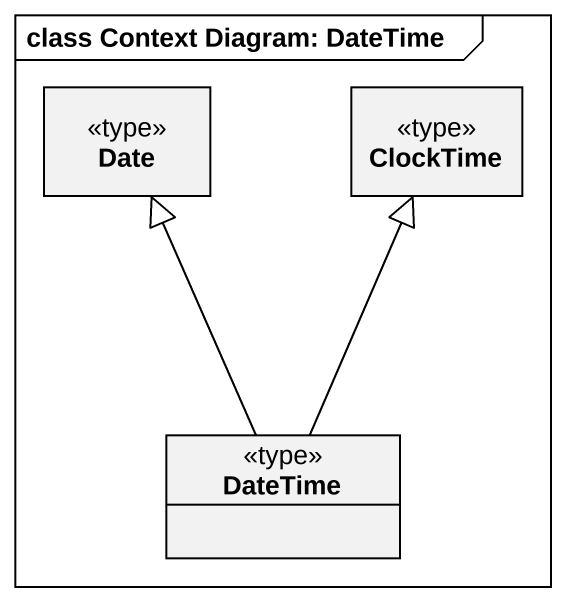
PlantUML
@startuml
mainframe class Context Diagram: DateTime
hide circle
hide empty members
class Date <<type>>
class ClockTime <<type>>
class DateTime <<type>>
DateTime -up-|> Date
DateTime -up-|> ClockTime
@enduml
